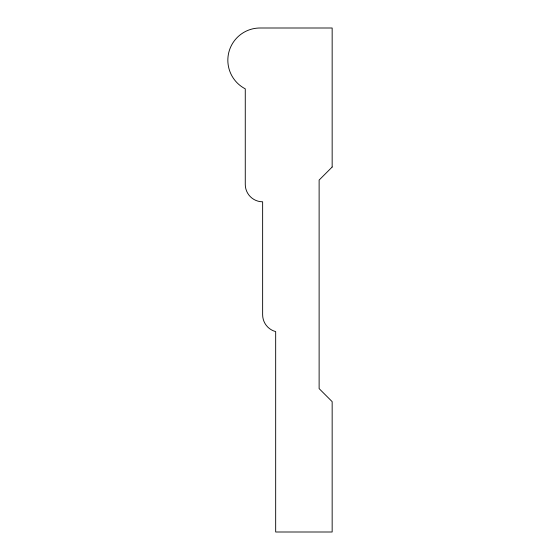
<?xml version="1.0" encoding="UTF-8"?>
<svg xmlns="http://www.w3.org/2000/svg" width="560" height="560" viewBox="0 0 560 560"><rect width="100%" height="100%" fill="white"/><g stroke="black" fill="none" stroke-linecap="round" stroke-linejoin="round"><path stroke-width="0.84" d="M332.157 167.034L319.123 180.068L319.123 388.619L332.157 401.653L332.157 532L275.674 532L275.674 331.583A17.381 17.381 0 0 1 262.64 314.762L262.64 201.796A17.381 17.381 0 0 1 245.266 184.415L245.266 88.83A32.214 32.214 0 0 1 260.47 28L332.157 28L332.157 167.034"/></g></svg>
